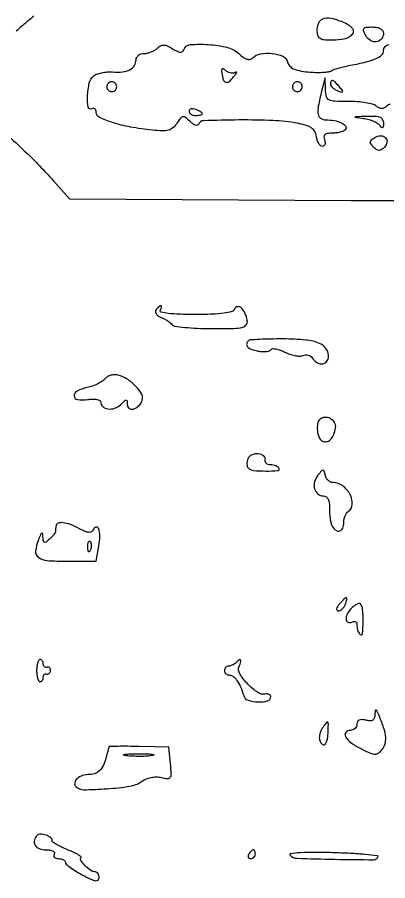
# Model space of a CAD drawing. Extents: x 0 to 5034, y 0 to 2560.
# Drawn here: x 2684.1 to 2768, y 552 to 747.2 of the extents above; entities that cross this region are included whole.
import ezdxf

# ---------------------------------------------------------------- set-up
doc = ezdxf.new("R2010")
doc.units = 0

msp = doc.modelspace()

# ---------------------------------------------------------------- linework, layer by layer
for points in [[(2687.896345, 747.517399, -0.006691), (2685.883172, 745.782116, 0.0036), (2683.885817, 744.081874, 0.002038)], [(2768.472275, 727.518316, 0.145953), (2767.701922, 727.101922, -0.073222), (2767.147061, 726.68948, -0.125845), (2766.591182, 726.551881, -0.115685), (2766.004423, 726.694266, -0.056138), (2765.355375, 727.120028, 0.110535), (2764.546498, 727.533506, 0.022598), (2762.964723, 727.865991, 0.022778), (2761.05263, 728.089657, 0.019663), (2759.031581, 728.153495, -0.010243), (2755.916276, 728.193184, -0.111102), (2754.707232, 728.507733, -0.212984), (2754.117541, 729.244029, -0.052968), (2753.881685, 730.80726), (2753.76337, 733.5), (2753, 730.5, 0.014407), (2752.245199, 727.130254, 0.083161), (2752.198616, 725.311312, 0.204331), (2752.766264, 724.371692, 0.157338), (2753.918213, 724, -0.042566), (2755.869059, 723.833619, -0.066571), (2757.474841, 723.331422, -0.109677), (2758.381773, 722.635457, -0.32346), (2758.435239, 721.895215, -0.138995), (2758.058501, 721.550526, -0.042866), (2757.336671, 721.262969, -0.03916), (2756.435303, 721.065998, -0.034229), (2755.472368, 721, 0.034592), (2754.367727, 720.923485, 0.13767), (2753.751173, 720.654092, 0.217515), (2753.521289, 720.186447, 0.099056), (2753.638374, 719.5, -0.060408), (2753.782373, 718.925859, -0.106335), (2753.740147, 718.440625, -0.1502), (2753.523595, 718.121942, -0.17057), (2753.17654, 718, -0.187173), (2752.755881, 718.163188, -0.071449), (2752.349981, 718.656983, -0.057824), (2752.018272, 719.380567, -0.043127), (2751.819551, 720.236536, 0.089177), (2751.447275, 721.360664, 0.117731), (2750.728383, 722.160634, 0.080577), (2749.503266, 722.742701, 0.024576), (2747.5, 723.219343, 0.035493), (2742.045407, 723.84106, 0.012882), (2734.253878, 723.97175, 0.005034), (2726.250195, 723.819188, 0.314801), (2725.172866, 723.018598, -0.255797), (2724.910788, 722.775331, -0.139861), (2724.459977, 722.789123, -0.079618), (2723.861541, 723.091154, -0.039795), (2723.214442, 723.6427, 0.026074), (2722.216598, 724.541568, 0.207137), (2721.632074, 724.704995, 0.19237), (2721.087183, 724.395922, 0.022153), (2720.240817, 723.236169, -0.069556), (2719.352363, 722.233399, -0.107824), (2718.337044, 721.689145, -0.075586), (2716.930031, 721.510402, -0.020785), (2714.696017, 721.658259, -0.018367), (2709.70784, 722.383508, -0.031586), (2705.634817, 723.398667, -0.034255), (2702.719717, 724.549151, -0.289292), (2702, 725.688978, 0.073598), (2701.925875, 726.18983, 0.149987), (2701.70625, 726.516701, 0.188129), (2701.380239, 726.620957, 0.123415), (2701, 726.5, -0.528301), (2700.173565, 726.867566, -0.05803), (2700.013807, 729.348082, -0.042338), (2700.423484, 732.336503, -0.165796), (2701.3824, 733.902401, -0.084147), (2702.116773, 734.327593, -0.035929), (2703.209484, 734.647848, -0.034251), (2704.450722, 734.828843, -0.038111), (2705.661018, 734.829006, 0.043542), (2707.935768, 734.853982, 0.093941), (2709.609647, 735.345009, 0.133792), (2710.624957, 736.269622, 0.142481), (2711, 737.559017, -0.124121), (2711.13856, 738.108581, -0.10078), (2711.52875, 738.576711, -0.090612), (2712.112398, 738.891286, -0.078565), (2712.8, 739, 0.057372), (2713.578904, 739.08967, 0.038902), (2714.431082, 739.359832, 0.039094), (2715.224462, 739.755795, 0.06116), (2715.824959, 740.224959, -0.072668), (2716.542295, 740.7594, -0.134612), (2717.244755, 740.922114, -0.100419), (2718.073627, 740.719132, -0.029488), (2719.229546, 740.088719, 0.025159), (2720.269251, 739.50996, 0.092747), (2720.99037, 739.30831, 0.178921), (2721.475537, 739.440701, 0.158446), (2721.78792, 739.86376, -0.29941), (2723.232812, 741.001945, -0.038795), (2727.361244, 741.034283, -0.041449), (2731.671416, 740.371539, -0.129366), (2734.236297, 738.994483, 0.032019), (2735.248208, 738.166086, 0.078999), (2736.103752, 737.737595, 0.121447), (2736.813882, 737.691415, 0.153342), (2737.394483, 737.994483, -0.152912), (2739.180905, 738.928887, -0.072521), (2741.804186, 739.017223, -0.076556), (2744.191345, 738.372102, -0.228419), (2745.259185, 737.116878, 0.116236), (2745.732967, 736.22263, 0.099186), (2746.581308, 735.571771, 0.066475), (2747.914528, 735.124108, 0.024034), (2749.896162, 734.838512, 0.017419), (2751.573039, 734.737369, 0.019727), (2753.184447, 734.759992, 0.01935), (2754.540984, 734.885395, 0.094307), (2755.270346, 735.126235, -0.043535), (2755.940349, 735.42542, -0.012624), (2757.020039, 735.768554, -0.01259), (2758.261259, 736.095143, -0.013135), (2759.5, 736.353792, 0.012602), (2763.091194, 737.099646, 0.045122), (2765.31392, 737.836641, 0.081889), (2766.571856, 738.649629, 0.211476), (2767, 739.616631, -0.37937), (2768.276443, 741.056831, -0.074202)], [(2682.419299, 720.087378, -0.00739), (2686.175962, 716.579756, -0.009934), (2689.17191, 713.58155, -0.00847), (2692.213072, 710.305381), (2695.926143, 706.16695), (2759.713072, 705.802167, 0.000789), (2784.250083, 705.700578, 0.001282)]]:
    msp.add_lwpolyline(points, format="xyb")
for points in [[(2758.445131, 745.843046, -0.126256), (2759.951157, 744.628392, -0.341005), (2759.930053, 743.33963, -0.171664), (2758.288984, 742.317309, -0.054333), (2755.377555, 742, -0.02316), (2753.498629, 742.087079, -0.136988), (2752.587756, 742.435045, -0.18559), (2752.135604, 743.145763, -0.049942), (2752, 744.5, -0.136275), (2752.451474, 746.125715, -0.208858), (2753.625877, 746.959243, -0.121524), (2755.611019, 746.886913, -0.037329)], [(2767, 743.606989, -0.167704), (2766.550705, 742.305119, -0.193712), (2765.420425, 741.652733, -0.171096), (2764.037581, 741.930338, -0.13643), (2762.980071, 743.037238, -0.031116), (2762.476804, 744.136951, -0.259232), (2762.550691, 744.660034, -0.212444), (2763.056857, 744.939526, -0.021466), (2764.464816, 745, -0.047047), (2765.485603, 744.903736, -0.078759), (2766.295017, 744.612632, -0.105835), (2766.813332, 744.164124, -0.16307)], [(2730.384682, 734.584752, 0.044565), (2730.742523, 733.088839, 0.238853), (2731.321647, 732.518216, 0.260992), (2732.081781, 732.673498, 0.051256), (2733.074532, 733.725834, 0.009171), (2733.549526, 734.369822, 0.044665), (2733.777664, 734.761075, 0.586285), (2733.727341, 734.831279, 0.148885), (2733.559042, 734.758676, -0.130326), (2733.129553, 734.554548, -0.081842), (2732.570427, 734.542711, -0.072342), (2731.970055, 734.71964, -0.06552), (2731.422302, 735.064483, 0.029235), (2730.814637, 735.51153, 0.25771), (2730.493735, 735.534473, 0.29372), (2730.332155, 735.280353, 0.035194)], [(2704.552786, 732.08541, 0.099038), (2704.401684, 731.679226, 0.097945), (2704.417584, 731.244476, 0.097945), (2704.597789, 730.848514, 0.099038), (2704.91459, 730.552786, 0.099038), (2705.320774, 730.401684, 0.097945), (2705.755524, 730.417584, 0.097945), (2706.151486, 730.597789, 0.099038), (2706.447214, 730.91459, 0.099038), (2706.598316, 731.320774, 0.097945), (2706.582416, 731.755524, 0.097945), (2706.402211, 732.151486, 0.099038), (2706.08541, 732.447214, 0.099038), (2705.679226, 732.598316, 0.097945), (2705.244476, 732.582416, 0.097945), (2704.848514, 732.402211, 0.099038)], [(2746.552786, 732.08541, 0.099038), (2746.401684, 731.679226, 0.097945), (2746.417584, 731.244476, 0.097945), (2746.597789, 730.848514, 0.099038), (2746.91459, 730.552786, 0.099038), (2747.320774, 730.401684, 0.097945), (2747.755524, 730.417584, 0.097945), (2748.151486, 730.597789, 0.099038), (2748.447214, 730.91459, 0.099038), (2748.598316, 731.320774, 0.097945), (2748.582416, 731.755524, 0.097945), (2748.402211, 732.151486, 0.099038), (2748.08541, 732.447214, 0.099038), (2747.679226, 732.598316, 0.097945), (2747.244476, 732.582416, 0.097945), (2746.848514, 732.402211, 0.099038)], [(2755, 732.106989, 0.148172), (2755.117443, 731.719384, 0.058677), (2755.482174, 731.291272, 0.05126), (2756.013435, 730.891147, 0.0442), (2756.641444, 730.584097, 0.012731), (2757.541716, 730.264678, 0.389672), (2757.741192, 730.355597, 0.27071), (2757.707299, 730.617386, 0.008807), (2757.018999, 731.477108, 0.017238), (2756.053128, 732.562498, 0.127361), (2755.469452, 732.925, 0.389178), (2755.129499, 732.765008, 0.097466)], [(2723, 725.968615, 0.152681), (2723.115494, 725.599211, 0.098158), (2723.440625, 725.284531, 0.08088), (2723.926468, 725.07223, 0.062722), (2724.5, 725, 0.024748), (2725.074824, 725.028469, 0.039339), (2725.559375, 725.115447, 0.046727), (2725.903916, 725.241071, 0.289661), (2726, 725.393011, 0.222225), (2725.912889, 725.579329, 0.030693), (2725.559375, 725.839659, 0.030395), (2725.074558, 726.112506, 0.02136), (2724.5, 726.361626, 0.055937), (2723.925634, 726.511135, 0.100118), (2723.440625, 726.483616, 0.147206), (2723.122486, 726.289193, 0.184534)], [(2766.984687, 723.25, -0.025217), (2766.942066, 722.530556, -0.201813), (2766.78398, 722.246519, -0.378775), (2766.55242, 722.260314, -0.055173), (2766.231437, 722.659767, 0.114751), (2765.745539, 723.136258, 0.035596), (2764.829974, 723.608221, 0.033488), (2763.698003, 724.0059, 0.031255), (2762.49675, 724.259935, -0.001999), (2760.607132, 724.545356, -0.656252), (2760.578802, 724.653874, -0.156401), (2760.835031, 724.748673, -0.001034), (2763.25, 724.850168, -0.019269), (2765.170094, 724.852858, -0.092176), (2766.234498, 724.613757, -0.176051), (2766.786503, 724.096069, -0.119993)], [(2767.2, 717.8, -0.051726), (2766.545495, 717.268517, -0.150044), (2765.991325, 717.108675, -0.14551), (2765.432016, 717.285401, -0.047626), (2764.758359, 717.841641, -0.043652), (2764.193742, 718.5145, -0.182588), (2764.065372, 719.01786, -0.184043), (2764.302215, 719.477831, -0.044456), (2765, 720, -0.130525), (2766.353044, 720.409654, -0.20787), (2767.460382, 719.973143, -0.242925), (2767.789428, 718.941597, -0.155629)], [(2715.495635, 680.992937, 0.173546), (2715.402692, 680.556672, 0.12153), (2715.588747, 680.084888, 0.090933), (2716.038888, 679.646724, 0.059227), (2716.686618, 679.315879, -0.029182), (2717.425647, 678.992683, -0.026529), (2718.146778, 678.576283, -0.027491), (2718.751421, 678.13388, -0.072968), (2719.110925, 677.738953, 0.212309), (2719.685435, 677.379091, 0.009998), (2722.006682, 677.096394, 0.015008), (2724.85208, 676.893515, 0.010085), (2728.110925, 676.82508, 0.004834), (2733.092447, 676.869119, 0.051381), (2735.103388, 677.114006, 0.186213), (2735.953181, 677.685532, 0.200051), (2736.166426, 678.659069, 0.062129), (2735.644566, 680.326288, 0.102818), (2734.776248, 681.511312, 0.224453), (2733.925211, 681.767061, 0.273986), (2733.291667, 681.25, -0.240265), (2732.667684, 680.671304, -0.034303), (2730.906673, 680.300389, -0.025983), (2728.247174, 680.068273, -0.008776), (2724.35765, 680, -0.008355), (2720.76853, 680.059978, -0.023295), (2718.25785, 680.261267, -0.031709), (2716.674408, 680.565763, -0.505136), (2716.5, 681, 0.034804), (2716.701786, 681.383844, 0.074368), (2716.789612, 681.70625, 0.143517), (2716.754342, 681.914721, 0.287043), (2716.618034, 682, 0.141859), (2716.383437, 681.932074, 0.041928), (2716.082079, 681.704175, 0.038385), (2715.770676, 681.378354, 0.033129)], [(2736.418324, 674.083333, 0.148661), (2736.032323, 673.363515, 0.237135), (2736.213761, 672.704354, 0.125001), (2737.045002, 672.150423, 0.037572), (2738.523867, 671.750687, 0.031866), (2739.526258, 671.624556, 0.041425), (2740.451187, 671.644298, 0.046863), (2741.181959, 671.79076, 0.183459), (2741.540803, 672.06602, -0.247918), (2741.907536, 672.28148, -0.055624), (2742.654981, 672.232088, -0.045298), (2743.606636, 671.971114, -0.030107), (2744.641358, 671.511041, 0.036289), (2745.748129, 671.035214, 0.035842), (2746.916618, 670.722075, 0.038138), (2747.97698, 670.600731, 0.101372), (2748.725347, 670.724847, -0.073901), (2749.339034, 670.861354, -0.075372), (2749.961573, 670.811998, -0.081833), (2750.49722, 670.590013, -0.115773), (2750.860389, 670.225896, 0.106304), (2751.819582, 669.227525, 0.148131), (2752.99613, 668.864256, 0.186165), (2753.990935, 669.241852, 0.169788), (2754.522268, 670.206312, 0.185743), (2754.134942, 672.115828, 0.1532), (2752.53427, 673.462241, 0.076832), (2749.391866, 674.237698, 0.021235), (2744.297428, 674.472779, 0.005235), (2741.40779, 674.453068, 0.008024), (2738.90537, 674.369608, 0.003538), (2736.787905, 674.249922, 0.181937)], [(2703.96767, 665.461044, -0.076286), (2703.340086, 664.904142, -0.029574), (2702.325699, 664.330879, -0.02844), (2701.134084, 663.829327, -0.031342), (2699.930902, 663.484824, 0.059301), (2697.656323, 662.693841, 0.293863), (2696.985523, 661.589927, 0.371649), (2697.739411, 660.75973, 0.067001), (2700, 660.786692, -0.031279), (2701.149693, 660.882558, -0.051845), (2702.11875, 660.801996, -0.071715), (2702.783455, 660.574522, -0.281578), (2703, 660.220488, 0.215803), (2703.464172, 659.195121, 0.1475), (2704.645301, 658.65667, 0.116043), (2706.168018, 658.803623, 0.115038), (2707.471061, 659.613918, -0.009426), (2708.394304, 660.502992, -0.191013), (2708.75, 660.641041, -0.381821), (2708.955413, 660.454706, -0.026152), (2709, 659.602813, 0.247017), (2709.435408, 658.775257, 0.223672), (2710.396234, 658.618207, 0.128969), (2711.582111, 659.320383, 0.103685), (2712.38855, 660.570162, 0.222905), (2712.288124, 661.958094, 0.062155), (2710.961604, 663.758401, 0.057868), (2709.014186, 665.385483, 0.081337), (2706.948666, 666.303173, 0.07306), (2706.149259, 666.391398, 0.059917), (2705.299507, 666.25807, 0.061547), (2704.52991, 665.934264, 0.089455)], [(2752.568177, 656.234843, 0.159293), (2752.070444, 655.253692, 0.065464), (2752.036035, 653.744321, 0.065584), (2752.392225, 652.282029, 0.163256), (2753.087132, 651.446149, 0.1699), (2754.050991, 651.233658, 0.162074), (2754.959144, 651.662256, 0.106937), (2755.699766, 652.755518, 0.051881), (2756.166426, 654.38641, 0.181692), (2755.945628, 655.569919, 0.13897), (2754.974912, 656.475544, 0.138235), (2753.669173, 656.739987, 0.179514)], [(2736.314606, 647.377467, 0.046272), (2736.144644, 646.772604, 0.050789), (2736.096007, 646.165623, 0.057084), (2736.16702, 645.645052, 0.134751), (2736.359184, 645.307482, 0.174773), (2737.524134, 644.759977, 0.02127), (2740.390885, 644.614333, 0.022227), (2743.074319, 644.711569, 0.560854), (2743.346372, 645.25, 0.11045), (2743.064971, 645.537642, 0.050383), (2742.595096, 645.779688, 0.046487), (2742.026638, 645.944436, 0.047331), (2741.440983, 646, -0.078743), (2740.909359, 646.084246, -0.110219), (2740.496726, 646.328167, -0.128759), (2740.268087, 646.691833, -0.132087), (2740.25, 647.117163, 0.294915), (2739.904858, 648.05275, 0.145453), (2738.665917, 648.511932, 0.116426), (2737.172004, 648.262007, 0.204486)], [(2752.138124, 643.668461, 0.109332), (2751.375129, 642.182327, 0.130955), (2751.381258, 640.614141, 0.157068), (2752.137506, 639.449538, 0.172501), (2753.401732, 639, -0.153381), (2754.023666, 638.804618, -0.128438), (2754.474566, 638.276342, -0.084545), (2754.731919, 637.389308, -0.035542), (2754.785034, 636.144111, 0.023116), (2754.805992, 634.966822, 0.022802), (2754.935398, 633.791057, 0.023383), (2755.143554, 632.774497, 0.076359), (2755.410934, 632.144111, 0.093429), (2756.255224, 631.219259, 0.240262), (2757.121592, 631.067862, 0.232931), (2757.773058, 631.682456, 0.089441), (2758, 632.940983, -0.046881), (2758.074077, 633.729296, -0.046318), (2758.29375, 634.49335, -0.050262), (2758.616444, 635.123976, -0.111412), (2759, 635.5, 0.247038), (2759.921463, 637.062482, 0.132004), (2759.432445, 639.312346, 0.111789), (2757.775018, 641.28343, 0.163682), (2755.644753, 642, -0.103801), (2755.048132, 642.125209, -0.081192), (2754.49174, 642.486369, -0.077817), (2754.059701, 643.023159, -0.082568), (2753.823324, 643.655726, 0.020994), (2753.593252, 644.617384, 0.333174), (2753.341769, 644.808868, 0.214314), (2752.990616, 644.654287, 0.010439)], [(2692.881579, 632.25, 0.011235), (2692.837889, 631.926237, 0.008809), (2692.80461, 631.573437, 0.008923), (2692.785289, 631.244029, 0.021528), (2692.785852, 631, -0.153959), (2692.714401, 630.731585, -0.022954), (2692.389374, 630.268106, -0.024017), (2691.940334, 629.740906, -0.018621), (2691.404273, 629.210573, -0.022646), (2690.636758, 628.567371, -0.250173), (2690.254223, 628.504878, -0.281593), (2690.019946, 628.786731, -0.027282), (2689.936614, 629.710573, 0.030847), (2689.862055, 630.476157, 0.5363), (2689.671512, 630.56297, 0.15062), (2689.397247, 630.246955, 0.008925), (2688.900507, 629.065284, 0.067766), (2688.269153, 626.537601, 0.266012), (2688.886515, 625.119269, 0.142822), (2690.849736, 624.388032, 0.018208), (2695.401509, 624.222222), (2701.951063, 624.222222), (2702.59557, 627.657739, 0.044961), (2702.808721, 629.880923, 0.085735), (2702.514139, 631.646459, 0.407449), (2701.927936, 631.937326, 0.232287), (2701.308902, 631.337419, -0.169882), (2700.948095, 630.8923, -0.159136), (2700.377713, 630.754254, -0.080041), (2699.505946, 630.965659, -0.020806), (2698.195806, 631.581258, 0.027458), (2696.146001, 632.511336, 0.061546), (2694.491708, 632.930435, 0.108005), (2693.381442, 632.830246, 0.284586)], [(2700.683114, 626.8125, -0.054073), (2700.461564, 626.395823, -0.470617), (2700.279315, 626.37858, -0.168741), (2700.137993, 626.670344, -0.018894), (2700.078947, 627.416667, -0.028489), (2700.089945, 628.112848, -0.077125), (2700.200665, 628.592839, -0.208169), (2700.385309, 628.77538, -0.296942), (2700.604167, 628.729167, -0.126455), (2700.797407, 628.402231, -0.060344), (2700.876576, 627.916927, -0.05415), (2700.839148, 627.359369, -0.051402)], [(2757, 614.5, 0.035237), (2756.57205, 613.903434, 0.100348), (2756.396714, 613.425778, 0.22275), (2756.484197, 613.128897, 0.214681), (2756.770566, 613, 0.125677), (2757.201557, 613.11007, 0.064053), (2757.656816, 613.440625, 0.05745), (2758.065988, 613.926337, 0.054778), (2758.361626, 614.5, 0.019009), (2758.557685, 615.075405, 0.034664), (2758.666459, 615.559375, 0.044074), (2758.688496, 615.904913, 0.407084), (2758.59106, 616, 0.176553), (2758.395857, 615.928855, 0.014236), (2757.980891, 615.559375, 0.017822), (2757.50208, 615.074599, 0.012711)], [(2759.609856, 613.466999, 0.088431), (2758.748517, 612.231967, 0.148161), (2758.575307, 610.988542, 0.302342), (2759.122084, 610.393292, 0.201197), (2760.069098, 610.542705, -0.145654), (2760.42231, 610.638295, -0.191559), (2760.726548, 610.508406, -0.134541), (2760.932059, 610.150537, -0.063537), (2761, 609.618034, 0.045561), (2761.055539, 609.009798, 0.045681), (2761.220313, 608.42224, 0.049699), (2761.462256, 607.938817, 0.113743), (2761.75, 607.653628, 0.559672), (2762.269615, 607.915001, 0.020402), (2762.386462, 610.601504, 0.019844), (2762.28096, 613.45045, 0.179053), (2761.768437, 614.564896, 0.258459), (2761.451601, 614.655849, 0.061131), (2760.915588, 614.461155, 0.047878), (2760.272204, 614.052205, 0.030888)], [(2688.5, 599.5, 0.028402), (2688.554455, 598.542129, 0.044499), (2688.720313, 597.734375, 0.055558), (2688.961092, 597.16876, 0.270668), (2689.25, 597, 0.13236), (2689.53601, 597.077063, 0.100566), (2689.779687, 597.29375, 0.087856), (2689.943621, 597.617889, 0.073375), (2690, 598, -0.077096), (2690.056358, 598.363336, -0.119977), (2690.220313, 598.632812, -0.144529), (2690.464677, 598.765779, -0.134046), (2690.75, 598.75, 0.133334), (2691.047373, 598.733137, 0.122172), (2691.32375, 598.867188, 0.104762), (2691.536173, 599.136807, 0.077566), (2691.65, 599.5, 0.090355), (2691.638635, 599.862619, 0.144454), (2691.491562, 600.132812, 0.155772), (2691.231142, 600.26718, 0.109996), (2690.9, 600.25, -0.110297), (2690.557014, 600.23241, -0.132333), (2690.264375, 600.367188, -0.125726), (2690.068905, 600.637591, -0.094222), (2690, 601, 0.073375), (2689.943621, 601.382111, 0.087856), (2689.779687, 601.70625, 0.100566), (2689.53601, 601.922937, 0.13236), (2689.25, 602, 0.270668), (2688.961092, 601.83124, 0.055558), (2688.720313, 601.265625, 0.044499), (2688.554455, 600.457871, 0.028402)], [(2733.583333, 601.25, -0.052335), (2733.228895, 600.962896, -0.038368), (2732.784375, 600.720312, -0.03908), (2732.322312, 600.554398, -0.066753), (2731.916667, 600.5, 0.108288), (2731.566942, 600.423359, 0.099673), (2731.269271, 600.20625, 0.095522), (2731.069671, 599.881774, 0.0905), (2731, 599.5, 0.113344), (2731.087599, 599.118536, 0.100263), (2731.335173, 598.79375, 0.094033), (2731.705319, 598.575822, 0.086364), (2732.141014, 598.5, -0.170254), (2733.000103, 598.19874, -0.072765), (2733.841994, 597.296796, -0.052114), (2734.638, 595.845131, -0.025589), (2735.354075, 593.860465, 0.244248), (2736.352734, 592.839216, 0.0679), (2738.625548, 592.421231, 0.074952), (2740.778867, 592.644557, 0.341918), (2741.5, 593.575812, 0.149193), (2741.401192, 593.899584, 0.12929), (2741.133668, 594.134809, 0.103318), (2740.72967, 594.241496, 0.069613), (2740.252911, 594.200045, -0.21065), (2738.53414, 594.529713, -0.05104), (2736.281961, 596.452729, -0.051056), (2734.484458, 598.768507, -0.235315), (2734.326776, 600.409182, 0.015584), (2734.72195, 601.54346, 0.262835), (2734.642231, 601.917539, 0.405265), (2734.340733, 601.940713, 0.023013)], [(2765.063386, 589.633369, -0.065446), (2764.922783, 588.787146, -0.176355), (2764.562047, 588.30714, -0.158887), (2763.947381, 588.142271, -0.050717), (2763, 588.289749, 0.047946), (2762.136109, 588.429127, 0.120594), (2761.512551, 588.318305, 0.169691), (2761.138214, 587.968104, 0.121219), (2761, 587.40638, -0.10582), (2760.885148, 586.86978, -0.099296), (2760.559375, 586.413124, -0.096212), (2760.072607, 586.107019, -0.092647), (2759.5, 586, 0.222699), (2758.485455, 585.524543, 0.317942), (2758.410079, 584.56793, 0.104573), (2759.710638, 583.159016, 0.040851), (2762, 581.801222, 0.012795), (2764.059145, 580.861642, 0.092075), (2765.119998, 580.625689, 0.16929), (2765.890986, 580.864333, 0.071081), (2766.675417, 581.636471, 0.091148), (2767.339928, 582.946017, 0.090087), (2767.498994, 584.411808, 0.060134), (2767.133031, 586.297233, 0.018936), (2766.147336, 589, 0.007497), (2765.600221, 590.284832, 0.157387), (2765.325924, 590.591475, 0.53595), (2765.135141, 590.498095, 0.024428)], [(2753.311092, 586.75, 0.075757), (2752.670605, 585.550301, 0.091387), (2752.47131, 584.290419, 0.118753), (2752.741591, 583.281635, 0.204076), (2753.412639, 582.75, 0.289003), (2753.770618, 582.858896, 0.080417), (2754.092552, 583.38125, 0.055085), (2754.333609, 584.213962, 0.032004), (2754.44566, 585.25, 0.003311), (2754.526162, 587.417319, 0.171162), (2754.400353, 587.812063, 0.485018), (2754.14725, 587.817137, 0.011515)], [(2704.874453, 582.25, 0.035274), (2704.815561, 582.10729, 0.007669), (2704.7354, 581.853125, 0.007958), (2704.651652, 581.555469, 0.007546), (2704.575843, 581.25, -0.026768), (2703.84439, 578.722365, -0.081665), (2702.993603, 577.158248, -0.122137), (2701.908499, 576.304595, -0.106275), (2700.491629, 576, 0.075222), (2698.898757, 575.758999, 0.103666), (2697.637306, 575.058494, 0.166612), (2697.110156, 574.152769, 0.250634), (2697.369417, 573.29725, 0.201525), (2699.153078, 572.568909, 0.015702), (2704.407647, 572.78683, 0.019291), (2709.611262, 573.369071, 0.115765), (2712.123581, 574.374006, -0.05254), (2713.202398, 574.971841, -0.048757), (2714.409328, 575.349966, -0.050016), (2715.633652, 575.480509, -0.063128), (2716.763696, 575.344461, 0.037552), (2718.167158, 575.102338, 0.279593), (2718.751358, 575.384175, 0.157984), (2718.965946, 576.182269, 0.011602), (2718.796256, 578.473769), (2718.432788, 582.204441), (2711.715847, 582.352221, 0.003521), (2709.131728, 582.390869, 0.005713), (2706.935449, 582.383152, 0.001443), (2705.030999, 582.349198, 0.278963)], [(2714.767909, 580.285474, -0.024559), (2713.487453, 580.154945, -0.012695), (2711.878422, 580.111345, -0.01259), (2710.218327, 580.150328, -0.018638), (2708.767909, 580.275269, -0.069146), (2708.205163, 580.425738, -0.756877), (2708.222448, 580.564056, -0.031761), (2709.352754, 580.662864, -0.005499), (2711.5, 580.690131, -0.005888), (2713.655786, 580.668409, -0.025342), (2714.934948, 580.575472, -0.556092), (2715.000181, 580.434198, -0.212532)], [(2688.597766, 562.264432, 0.136438), (2687.977249, 561.165941, 0.198548), (2688.140372, 560.079301, 0.164775), (2689.081425, 559.281537, 0.09442), (2690.559017, 559, -0.035659), (2691.520664, 558.931329, -0.083483), (2692.205217, 558.712684, -0.1651), (2692.521766, 558.384801, -0.253782), (2692.5, 558, 0.139169), (2692.392057, 557.620352, 0.191142), (2692.521475, 557.29375, 0.138808), (2692.889346, 557.073267, 0.066118), (2693.440983, 557, -0.05027), (2694.037548, 556.939869, -0.070245), (2694.542039, 556.760747, -0.090378), (2694.881397, 556.496446, -0.184252), (2695, 556.185523, 0.216624), (2695.191769, 555.763662, 0.019101), (2696.126042, 555.009251, 0.022271), (2697.36478, 554.168029, 0.015433), (2698.833333, 553.324926, 0.012229), (2700.737023, 552.367855, 0.066203), (2701.836359, 552.016709, 0.202605), (2702.41436, 552.147683, 0.241582), (2702.666667, 552.639403, 0.06468), (2702.599095, 553.159571, 0.082302), (2702.400893, 553.600325, 0.09884), (2702.106941, 553.895177, 0.14855), (2701.761905, 554, -0.154692), (2700.772351, 554.313658, -0.041782), (2699.495721, 555.383327, -0.04118), (2698.48255, 556.56794, -0.368044), (2698.53327, 557.199936, 0.456371), (2698.515869, 557.445014, 0.027196), (2697.81872, 557.911047, 0.025963), (2696.791571, 558.449672, 0.014286), (2695.485651, 559.00563, -0.016426), (2694.150163, 559.580938, -0.02429), (2693.02391, 560.179036, -0.021507), (2692.177803, 560.733084, -0.241548), (2692, 561.079657, 0.242936), (2691.649846, 561.757796, 0.070722), (2690.572175, 562.313798, 0.069449), (2689.360583, 562.554894, 0.213965)], [(2736.5, 558, 0.082592), (2736.343488, 557.6179, 0.161196), (2736.3746, 557.29375, 0.182303), (2736.586039, 557.078288, 0.108972), (2736.940983, 557, 0.093332), (2737.345238, 557.076123, 0.09642), (2737.688914, 557.29375, 0.099167), (2737.918938, 557.618444, 0.105053), (2738, 558, 0.042167), (2737.967655, 558.382849, 0.061769), (2737.870461, 558.70625, 0.081139), (2737.727648, 558.92554, 0.210953), (2737.559017, 559, 0.151918), (2737.34829, 558.934461, 0.038439), (2737.066025, 558.70625, 0.035638), (2736.768994, 558.382774, 0.029505)], [(2745.840759, 557.759241, 0.190154), (2747.42386, 557.071973, 0.004104), (2756.018987, 556.85234, 0.003146), (2764.765154, 556.755711, 0.305919), (2765.750392, 557.41396, 0.499747), (2765.598406, 557.668172, 0.003843), (2762.835511, 557.938041, 0.009505), (2759.494418, 558.174555, 0.005522), (2755.475779, 558.337874, 0.006908), (2751.315445, 558.403442, 0.015483), (2748.15728, 558.311767, 0.015464), (2745.962175, 558.111663, 0.624988)]]:
    msp.add_lwpolyline(points, format="xyb", close=True)

doc.saveas('drawing.dxf')
